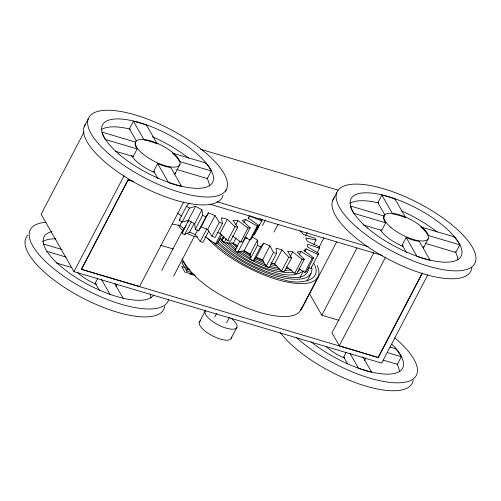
<?xml version="1.0" encoding="UTF-8"?>
<svg xmlns="http://www.w3.org/2000/svg" width="501" height="501" viewBox="0 0 501 501"><rect width="100%" height="100%" fill="white"/><g stroke="black" fill="none" stroke-linecap="round" stroke-linejoin="round"><path stroke-width="0.75" d="M256.368 257.182L262.612 259.894L266.144 266.457L269.225 267.59L276.533 253.594L273.458 252.46L269.92 245.897L263.683 243.192L256.368 257.182L253.268 260.864L250.174 259.318L250.181 254.095L257.495 240.104L252.166 237.079M250.174 259.318L257.483 245.327L257.495 240.104M252.986 234.355L254.402 234.95L261.71 220.954L261.979 219.657L260.019 218.605M301.546 307.865C299.441 315.736 289.578 316.77 282.677 316.569C268.974 315.962 255.729 311.641 243.148 306.405C219.732 295.609 194.695 282.195 182.013 258.773M300.706 310.119L317.903 277.191C319.87 273.502 318.855 269.068 317.221 265.455M306.981 281.136C309.054 276.74 313.125 272.124 311.603 266.858M84.181 126.659L88.32 118.737M84.005 132.145L41.12 214.246L73.991 271.648L381.681 363.112L427.81 274.798M136.372 140.963L129.415 128.813L133.391 121.204A62.086 21.925 27.6 0 1 146.499 125.106L157.333 144.012A24.831 8.768 27.6 0 0 144.219 140.105L133.391 121.204M135.326 142.597L135.571 142.121L101.91 132.114A62.086 21.925 27.6 0 0 105.241 139.435L137.174 148.929L133.203 156.537L115.38 151.239M146.254 125.582L146.499 125.106M73.991 271.648L124.085 175.745M133.335 181.393L128.112 179.846L81.438 269.319L378.336 357.582L422.518 273.014M128.112 179.846L81.438 269.319L139.547 286.553L183.723 201.984M99.511 290.574L95.259 283.153L97.789 278.305M157.965 178.669L153.713 171.242L157.69 163.633A24.831 8.768 27.6 0 0 170.791 167.516L181.619 186.428A62.086 21.925 27.6 0 1 168.518 182.539L157.69 163.633M175.262 173.352L179.934 164.409M205.648 163.501L205.898 163.025L172.238 153.024A24.831 8.768 27.6 0 1 179.371 161.472L211.303 170.966L207.333 178.575L176.884 169.526M201.164 226.878L207.671 229.546L212.004 236.34L215.18 237.418L222.488 223.427L219.313 222.35L214.985 215.549L208.472 212.887L201.164 226.878L198.559 230.836L195.302 229.283L194.657 223.765L188.313 220.29L182.207 222.1L179.195 220.221L186.504 206.224L189.159 203.068M172.338 224.035L179.834 225.538L181.944 221.505M182.207 222.1L189.516 208.103L195.628 206.299L201.966 209.775L202.617 215.286L195.302 229.283M161.729 270.383L182.746 230.159M188.313 220.29L195.628 206.299M194.238 223.34L189.672 232.082L184.612 234.581L181.957 233.028L188.626 220.252M186.109 225.607L184.355 228.97L179.834 225.538M187.869 222.25L188.57 220.903M184.612 234.581L191.288 221.805M194.657 223.765L201.966 209.775M208.886 230.898L202.911 242.327L200.25 241.52L195.271 234.568L197.726 229.859M173.584 276.201L194.601 235.977M198.559 230.836L205.867 216.839L208.472 212.887M225.556 191.194L226.258 189.86M200.25 241.52L206.919 228.744M186.316 270.408L187.236 268.649L189.441 269.306M207.671 229.546L214.985 215.549M186.716 271.104L187.637 269.35L182.965 261.19L182.045 262.95L186.716 271.104L191.864 272.638M212.004 236.34L219.313 222.35M232.52 236.027L240.73 241.97L242.86 241.833L250.168 227.842L248.039 227.974L237.931 220.659L232.952 220.296L237.756 227.216L230.447 241.213L227.654 240.712L220.064 233.297L227.379 219.3L221.336 217.71L222.488 223.427M205.141 236.766L215.593 243.962L220.86 233.873M221.811 234.969L217.246 243.711L215.593 243.962M223.534 236.722L222.131 239.415L220.027 238.589M223.947 236.716L221.855 240.712L224.185 242.647L233.297 243.261L237.355 246.21M224.185 242.647L226.27 238.645M235.846 224.661L237.931 220.659M227.654 240.712L234.969 226.721L237.756 227.216M243.881 222.826L245.622 219.494L257.257 225.989L258.516 225.237L248.145 217.991L249.692 215.918L261.71 220.954M233.297 243.261L236.077 237.931M248.296 218.586L249.692 215.918M239.835 241.15L234.963 250.481L237.793 252.297L244.187 250.694L250.181 254.095M240.73 241.97L248.039 227.974M199.385 322.087L205.116 311.108M237.793 252.297L245.108 238.307L247.237 237.768M244.187 250.694L249.755 240.029M244.776 237.098L249.949 239.979L257.257 225.989M258.516 225.237L251.208 239.227L249.949 239.979M256.756 229.652L259.543 224.323M261.284 220.991L261.979 219.657M214.741 317.008L216.551 313.545M262.48 225.619L265.373 220.083M253.268 260.864L260.576 246.874L263.683 243.192M226.64 322.732L229.533 317.196M274.016 232.038L277.992 224.423M262.612 259.894L269.92 245.897M266.144 266.457L273.458 252.46M231.205 338.319L236.935 327.347M286.522 266.776L294.745 273.27L296.993 273.327L304.301 259.33L302.059 259.28L292.659 251.859L287.568 251.176L291.551 257.877L284.242 271.868L281.456 271.248L274.686 263.933L282 249.936L276.07 248.164L276.533 253.594M281.456 271.248L288.764 257.251L282 249.936M290.223 256.525L292.659 251.859M305.472 235.777L307.213 232.445M299.21 254.821L300.951 251.489L312.142 258.353L313.651 257.833L303.969 250.45L306.136 248.865L318.135 254.564L318.768 253.519L307.414 246.774L307.758 244.225L319.494 248.252L317.052 252.911M304.746 251.533L306.136 248.865M332.658 200.519L336.797 192.603M294.745 273.27L302.059 259.28M313.664 244.626L316.1 239.966L314.904 238.182L303.287 234.405L300.068 230.66M299.999 277.535L303.224 271.36M298.909 268.718L304.833 272.35L312.142 258.353M318.93 247.513L323.972 237.856M313.651 257.833L306.343 271.83L304.833 272.35M308.704 267.553L310.82 268.561L318.768 253.519M301.652 308.942L336.603 242.027M381.868 195.064L392.696 213.971A24.831 8.768 27.6 0 1 405.81 217.879L394.982 198.966A62.086 21.925 27.6 0 0 381.868 195.064L377.892 202.68L384.856 214.829M339.027 320.352L321.83 315.242L356.956 248.001M383.804 216.463L384.054 215.987L350.393 205.98A62.086 21.925 27.6 0 0 353.725 213.301L385.657 222.795L381.681 230.404L363.112 224.886M394.732 199.442L394.982 198.966M373.953 252.491L331.95 332.902L339.302 345.746L378.336 357.582M339.302 345.746L385.651 257.013M347.606 363.764L343.736 357.013L346.266 352.172M406.449 252.535L402.197 245.108L406.167 237.499A24.831 8.768 27.6 0 0 419.268 241.382L430.102 260.295A62.086 21.925 27.6 0 1 416.995 256.399L406.167 237.499M423.74 247.218L428.411 238.269M378.18 357.301L421.992 273.427M395.671 349.272L395.922 348.796L389.935 347.018M454.125 237.368L454.376 236.892L420.715 226.884A24.831 8.768 27.6 0 1 427.854 235.338L459.786 244.832L455.81 252.441L425.362 243.386M383.24 360.15L397.349 364.346L401.326 356.737A62.086 21.925 27.6 0 0 395.922 348.796M181.957 233.028L184.011 229.552M317.903 277.191C313.876 283.597 305.209 283.829 298.402 283.585C286.641 282.808 275.231 279.364 264.303 275.099C243.21 266.457 222.788 254.746 207.17 237.906M310.82 268.561L311.459 267.515M310.921 273.59C307.62 278.875 300.55 279.333 294.889 279.257C284.649 278.819 274.692 275.919 265.154 272.331C247.619 265.455 230.867 255.955 217.096 243.01M179.195 220.221L180.078 219.169M303.237 271.003C290.68 279.733 274.016 272.068 260.996 267.584C245.477 260.99 230.498 252.21 218.981 239.728M300.343 269.413L297.895 271.329M245.622 219.494L242.19 220.396L250.168 227.842M291.595 269.895L284.912 270.471M289.039 268.098L286.177 268.561M293.542 272.694C265.843 273.151 238.839 258.134 220.096 238.476M300.951 251.489L297.149 251.965L304.301 259.33M192.797 274.06L190.881 273.909A14.992 5.298 27.6 0 0 190.593 273.903M280.854 270.12C265.267 267.678 250.663 260.695 237.731 251.834M279.082 268.292L270.584 266.494M274.805 263.946L271.461 263.351M276.558 265.774L270.966 264.678M316.1 239.966L305.673 237.969L307.176 241.263L319.2 246.768L319.494 248.252M288.764 257.251L291.551 257.877M217.046 232.495L220.064 233.297M200.488 149.235L338.238 190.186M216.889 201.74L368.116 246.692M128.15 179.897L133.398 181.462M209.869 204.195L382.313 255.454M160.57 245.221L173.296 249.003M185.395 267.64L181.694 266.538L184.85 272.062L194.476 274.917M187.637 269.35L189.841 270.001M191.025 273.446L192.484 273.884M195.371 275.456L190.255 273.934L192.584 274.128A14.992 5.298 27.6 0 0 193.179 274.135L193.38 274.135A2.186 0.77 27.6 0 1 193.636 274.147M43.455 244.025L62.155 249.586M46.787 251.345L66.094 257.082M387.217 352.541L401.326 356.737M56.181 262.931L71.775 267.565M270.985 262.825L274.686 263.933M265.987 265.06L254.157 260.151M263.852 262.493L255.435 258.979M263.244 260.958L255.61 257.758M189.672 232.082L195.271 234.568M202.617 215.286L205.867 216.839M257.483 245.327L260.576 246.874M249.498 257.746L239.728 251.721M250.312 255.015L243.906 251.07M250.268 256.337L242.515 251.602M186.504 206.224L189.516 208.103M177.36 213.025L181.675 216.094M236.171 249.122L229.126 242.916M235.088 249.911L226.765 242.666M236.904 247.406L231.888 242.772M214.002 242.816C234.042 261.121 259.055 274.141 285.489 280.253C297.143 284.405 324.335 281.931 313.851 263.47M235.407 244.206L236.209 244.97M227.379 219.3L234.969 226.721M217.872 241.67C232.733 256.274 251.558 266.482 271.191 273.139C280.748 275.444 307.501 284.505 308.892 267.302M222.544 237.693L223.277 238.664M362.749 356.668L371.642 372.199A62.086 21.925 27.6 0 1 358.541 368.31L350.03 353.455M309.386 293.517L321.83 315.242M114.654 283.478L123.165 298.339M101.553 279.589L110.057 294.444M231.024 318.166A17.867 6.306 27.6 0 1 234.9 328.919A17.867 6.306 27.6 0 1 214.829 322.951A17.867 6.306 27.6 0 1 205.454 310.564M231.381 337.016A17.867 6.306 27.6 0 1 211.929 335.564A17.867 6.306 27.6 0 1 200.888 320.703M471.817 267.478A77.605 27.405 27.6 0 1 390.492 260.345A77.605 27.405 27.6 0 1 334.887 197.075M350.093 203.312A62.086 21.925 27.6 0 1 378.618 202.98M401.514 210.896A62.086 21.925 27.6 0 1 437.185 232.107M455.165 251.464A62.086 21.925 27.6 0 1 457.87 259.825M454.376 236.892A62.086 21.925 27.6 0 1 459.786 244.832M385.657 222.795A24.831 8.768 27.6 0 1 384.054 215.987M403.061 245.477A24.831 8.768 27.6 0 1 402.197 245.108M381.681 230.404A24.831 8.768 27.6 0 1 381.324 229.896M403.017 246.404A24.831 8.768 27.6 0 1 380.741 230.404M423.94 246.323A24.831 8.768 27.6 0 1 423.314 247.989M413.225 380.19A77.605 27.405 27.6 0 1 356.737 383.121A77.605 27.405 27.6 0 1 280.347 332.633M394.844 337.968A77.605 27.405 27.6 0 1 397.118 382.833A77.605 27.405 27.6 0 1 296.21 337.405M397.331 364.703A62.086 21.925 27.6 0 1 399.378 371.811M391.826 344.162A62.086 21.925 27.6 0 1 386.139 374.141A62.086 21.925 27.6 0 1 311.19 341.87M344.6 357.388A24.831 8.768 27.6 0 1 343.736 357.013M365.598 358.021A24.831 8.768 27.6 0 1 364.34 360.325M344.669 358.102A24.831 8.768 27.6 0 1 326.201 346.542M397.111 363.876A62.086 21.925 27.6 0 1 397.349 364.346M197.632 237.067A13.233 4.672 27.6 0 1 187.869 233.691M183.416 230.861A13.233 4.672 27.6 0 1 178.525 224.962M301.502 308.134A6.619 2.336 27.6 0 1 301.464 309.374M164.748 306.324A77.605 27.405 27.6 0 1 82.64 298.007A77.605 27.405 27.6 0 1 27.912 235.194M168.749 299.122A77.605 27.405 27.6 0 1 71.944 281.625A77.605 27.405 27.6 0 1 45.923 222.331M42.629 241.758A62.086 21.925 27.6 0 1 55.98 238.833M150.112 293.849A62.086 21.925 27.6 0 1 150.895 297.945M153.425 295.427A62.086 21.925 27.6 0 1 76.954 278.155A62.086 21.925 27.6 0 1 52.048 231.625M96.123 283.522A24.831 8.768 27.6 0 1 95.259 283.153M117.115 284.155A24.831 8.768 27.6 0 1 115.863 286.459M96.192 284.236A24.831 8.768 27.6 0 1 77.267 272.237M223.108 195.058A77.605 27.405 27.6 0 1 141.952 186.447A77.605 27.405 27.6 0 1 85.508 124.254M101.615 129.446A62.086 21.925 27.6 0 1 129.991 129.083M152.398 136.754A62.086 21.925 27.6 0 1 188.708 158.241M207.351 178.851A62.086 21.925 27.6 0 1 209.393 185.959M205.898 163.025A62.086 21.925 27.6 0 1 211.303 170.966M129.415 128.813A62.086 21.925 27.6 0 1 130.197 129.001M207.088 178.105A62.086 21.925 27.6 0 1 207.333 178.575M137.174 148.929A24.831 8.768 27.6 0 1 135.571 142.121M154.584 171.611A24.831 8.768 27.6 0 1 153.713 171.242M133.203 156.537A24.831 8.768 27.6 0 1 132.846 156.03M154.54 172.538A24.831 8.768 27.6 0 1 131.531 155.266M175.463 172.457A24.831 8.768 27.6 0 1 174.836 174.123M357.658 228.03A77.605 27.405 27.6 0 0 473.99 264.766A77.605 27.405 27.6 0 0 386.522 189.647A77.605 27.405 27.6 0 0 357.658 228.03M367.339 227.924A62.086 21.925 27.6 0 0 460.4 257.307A62.086 21.925 27.6 0 0 390.429 197.219A62.086 21.925 27.6 0 0 367.339 227.924M390.761 227.285A24.831 8.768 27.6 0 0 427.986 239.04A24.831 8.768 27.6 0 0 399.998 215.004A24.831 8.768 27.6 0 0 390.761 227.285M109.18 154.17A77.605 27.405 27.6 0 0 225.506 190.9A77.605 27.405 27.6 0 0 138.044 115.787A77.605 27.405 27.6 0 0 109.18 154.17M118.856 154.058A62.086 21.925 27.6 0 0 211.923 183.441A62.086 21.925 27.6 0 0 141.952 123.352A62.086 21.925 27.6 0 0 118.856 154.058M142.284 153.419A24.831 8.768 27.6 0 0 179.508 165.173A24.831 8.768 27.6 0 0 151.521 141.138A24.831 8.768 27.6 0 0 142.284 153.419"/></g></svg>
